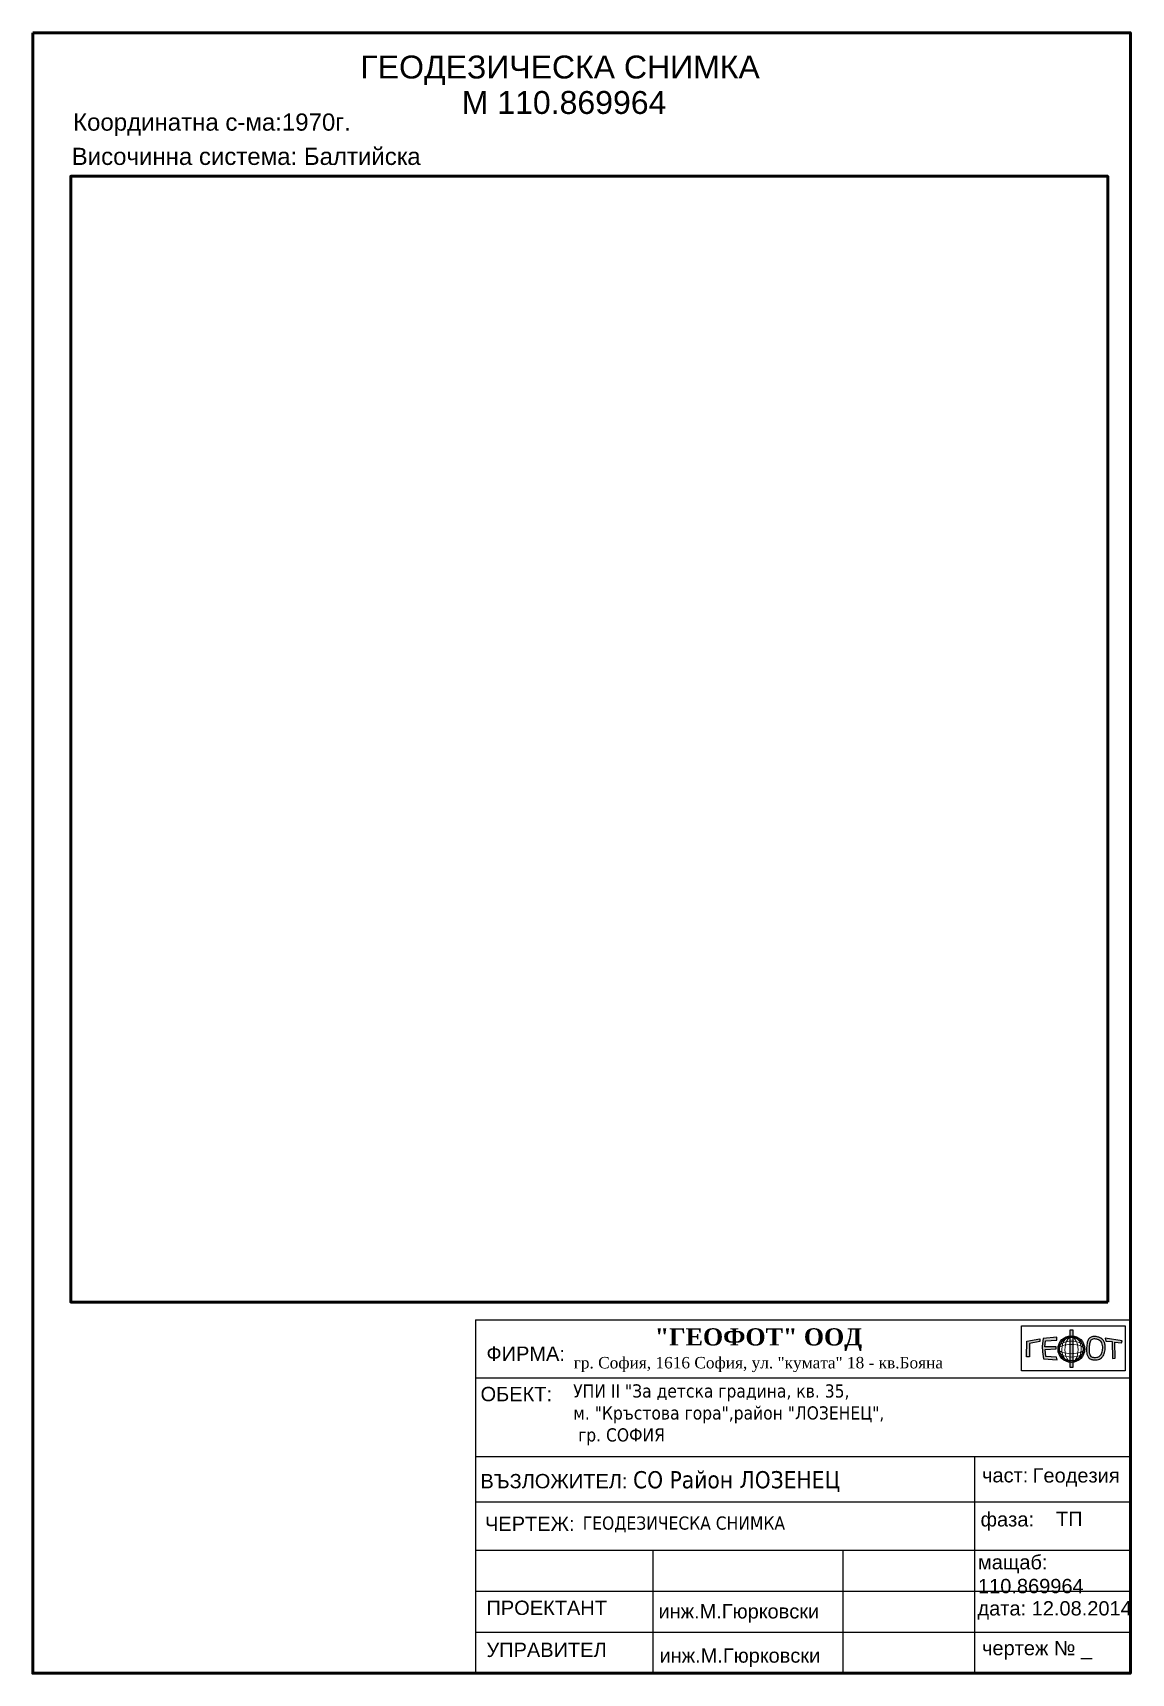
# Paper-space layout 'GEOSN' of a CAD drawing. Header units: metres, sheet in millimetres. Extents: x 8 to 200, y 1 to 287.
import ezdxf

# ---------------------------------------------------------------- set-up
doc = ezdxf.new("R2010")
doc.units = ezdxf.units.M
doc.linetypes.add('LTYPE000', pattern=[0])
for name, color, linetype, lineweight in [('LAYER002', 7, 'Continuous', 25), ('LAYER156', 7, 'Continuous', 50), ('ViK', 7, 'Continuous', 25), ('ViK @ 1 (1)', 7, 'Continuous', 25)]:
    doc.layers.add(name, color=color, linetype=linetype, lineweight=lineweight)
doc.layers.add('TEXT031', color=250, linetype='LTYPE000')
doc.styles.add('2.5mm', font='simplex.shx', dxfattribs={"height": 2.5})
doc.styles.add('2.5mm-R', font='arial.ttf', dxfattribs={"height": 2.5})
doc.styles.add('3mm-R', font='arial.ttf', dxfattribs={"height": 3})
doc.styles.add('4mm-R', font='arial.ttf', dxfattribs={"height": 4})
doc.styles.get("Standard").update_dxf_attribs({"font": 'arial.ttf', "height": 2})

psp = doc.layouts.new('GEOSN')

# ---------------------------------------------------------------- hatches: boundary and pattern name
at = {"layer": 'TEXT031', "transparency": 33554687}
h = psp.add_hatch(color=256, dxfattribs=at)
h.dxf.hatch_style = 1
h.paths.add_polyline_path([(183.7088362991449, 58.95683294000503), (181.411000189149, 58.57720630081769), (181.3920095458266, 55.82491432806876), (181.8667690630641, 55.80593304267552), (181.8667690630641, 58.17859837623712), (183.7088362991449, 58.50128115924474)])
h.paths.add_polyline_path([(186.6713350794848, 59.2795147926214), (184.2975374895718, 59.0327580825093), (184.1076343383279, 57.66610273836579), (184.1456145316001, 56.71703660512742), (184.3165281328943, 55.50223154506114), (186.7093163661298, 55.29343740573552), (186.6143642428901, 55.78695175728228), (184.7153261720773, 55.90083946964171), (184.6013845007506, 57.13462581603255), (186.5194121215131, 57.21055095760551), (186.5194121215131, 57.59017759679284), (184.5823938574281, 57.59017759679284), (184.6773459788051, 58.59618758621093), (186.6333548862126, 58.74803786935684)])
edge = h.paths.add_edge_path()
edge.add_line((189.4719134613511, 60.53853346059498), (188.9786013520893, 60.53853346059498))
edge.add_line((188.9786013520893, 60.53853346059498), (188.9786013520893, 59.50127401134398))
edge.add_arc((189.1885234716965, 57.18670723874114), 2.324066832330243, 82.99608816765328, 95.18232375418648, ccw=False)
edge.add_line((189.4719134613511, 59.4934314864355), (189.4719134613511, 60.53853346059498))
edge = h.paths.add_edge_path()
edge.add_arc((189.1885234716965, 57.18670723874112), 2.324066832330256, 82.99608816765335, 95.18232375418648)
edge.add_line((188.9786013520893, 59.50127401134398), (188.9786013520893, 59.22195540426341))
edge.add_arc((189.2310393878024, 58.10841064539922), 1.141799847551492, 77.82138452332549, 102.77293374459748, ccw=False)
edge.add_line((189.4719134613511, 59.22451394373709), (189.4719134613511, 59.4934314864355))
edge = h.paths.add_edge_path()
edge.add_arc((189.2253228952991, 59.21060781818757), 0.2469823629201062, -182.63337731410888, 3.2276955820307762, ccw=False)
edge.add_line((188.9786013520893, 59.22195540426341), (188.9786013520893, 55.19805125749019))
edge.add_arc((189.2008141822029, 56.36848217016868), 1.191338349596995, 259.2500199289083, 283.1533784238509)
edge.add_line((189.4719134613511, 55.20839930930663), (189.4719134613511, 59.22451394373709))
edge = h.paths.add_edge_path()
edge.add_arc((189.1885234720631, 57.1867072365726), 2.324066834523029, 95.18232375835952, 179.9999999882257)
edge.add_arc((189.188523472573, 57.18670723706215), 2.324066835032852, 180.0000000002946, 264.8176762301599)
edge.add_line((188.9786013520893, 54.8721404618251), (188.9786013520893, 55.19805125749019))
edge.add_arc((189.0884752695167, 57.11844290767459), 1.923532263266932, 178.0122787454858, 266.725430452758, ccw=False)
edge.add_arc((189.2385996633923, 57.16573770349665), 2.072590252516638, 97.20651674446339, 179.4630375437148, ccw=False)
edge.add_line((188.9786013520893, 59.22195540426341), (188.9786013520893, 59.50127401134398))
edge = h.paths.add_edge_path()
edge.add_line((189.4719134613511, 59.4934314864355), (189.4719134613511, 59.22451394373709))
edge.add_arc((188.9969518751302, 57.03017212360544), 2.245155792359212, 4.058447159739103, 77.78682760477972, ccw=False)
edge.add_arc((189.2896818061119, 57.14710173807435), 1.947248182302676, -84.63016283752, 1.234994763300108, ccw=False)
edge.add_line((189.4719134613511, 55.20839930930663), (189.4719134613511, 54.87998298673358))
edge.add_arc((189.188523471861, 57.18670723686358), 2.324066834727649, 277.0039118209995, 360.0000000046007)
edge.add_arc((189.1885234723874, 57.18670723677116), 2.32406683420129, 6.879347412205689e-09, 82.99608819048056)
edge = h.paths.add_edge_path()
edge.add_arc((189.2312146216935, 54.91923305607277), 0.376235369711276, 50.2263716737591, 132.1770266790008)
edge.add_line((188.9786013520893, 55.19805125749019), (188.9786013520893, 54.8721404618251))
edge.add_arc((189.1885234716965, 57.18670723442794), 2.324066832330243, 264.8176762458135, 277.0039118323467)
edge.add_line((189.4719134613511, 54.87998298673358), (189.4719134613511, 55.20839930930663))
edge = h.paths.add_edge_path()
edge.add_arc((189.1885234716965, 57.18670723442794), 2.324066832330242, 264.8176762458135, 277.0039118323467, ccw=False)
edge.add_line((188.9786013520893, 54.8721404618251), (188.9786013520893, 53.98765516771402))
edge.add_line((188.9786013520893, 53.98765516771402), (189.4719134613511, 53.98765516771402))
edge.add_line((189.4719134613511, 53.98765516771402), (189.4719134613511, 54.87998298673358))
edge = h.paths.add_edge_path()
edge.add_arc((191.2838278433712, 57.37993527183554), 3.817138007548642, 358.9044859896673, 367.2949593268845)
edge.add_arc((192.8943541111724, 57.5861044272219), 2.193469143552521, 7.294959482342215, 23.02984702984564)
edge.add_arc((193.6791139704721, 57.91969779455896), 1.340748455695443, 23.02984696874708, 43.19651998738655)
edge.add_arc((193.6842104627035, 57.92448314014966), 1.333757478261151, 43.19651988362691, 59.78904962191966)
edge.add_arc((193.1743990587855, 57.04892438674878), 2.346926170149022, 59.78904972458659, 72.27848639002703)
edge.add_arc((193.2988295827826, 57.4383118888817), 1.938140673684775, 72.27848641987394, 83.54424130067521)
edge.add_arc((193.2504484586809, 57.01074119642934), 2.368439907025414, 83.54424117941467, 93.73236577730984)
edge.add_arc((193.181237045306, 58.07170666346792), 1.305219355122028, 93.73236587215601, 120.571863766303)
edge.add_arc((193.0427325107119, 58.30616774428754), 1.032904271951356, 120.5718638175023, 150.8174752148291)
edge.add_arc((193.4698455198275, 58.0676332774548), 1.522112013532584, 150.817475078421, 168.2262545520715)
edge.add_arc((197.7555968786298, 57.17434254208385), 5.899969143153819, 168.2262545930023, 177.0433088382617)
edge.add_arc((198.6647117238348, 57.1273868974407), 6.810295806685037, 177.0433088540956, 185.1968680118495)
edge.add_arc((193.4710889645072, 56.65501645155163), 1.595235768262192, 185.1968680248286, 202.0905992410115)
edge.add_arc((193.2374773393935, 56.56020125662521), 1.343116128850297, 202.0905993455713, 225.7775883367244)
edge.add_arc((192.9401473484235, 56.25468930471416), 0.9168032434120033, 225.7775881943789, 254.5451314442769)
edge.add_arc((193.267284080638, 57.43792470759647), 2.144428780861431, 254.5451314169676, 261.7995639505172)
edge.add_arc((193.2649479049485, 57.42171368367646), 2.128050288458671, 261.7995640976356, 269.081897398599)
edge.add_arc((193.2721038625434, 57.86825514961605), 2.574649088874185, 269.0818973230201, 279.8413944477809)
edge.add_arc((193.4015092745388, 57.12229133341681), 1.817544224451676, 279.8413943695534, 292.6551259802317)
edge.add_arc((193.6195493804543, 56.59990083835467), 1.251475927230467, 292.6551260470449, 311.830675206432)
edge.add_arc((193.4211817776263, 56.8215240188824), 1.548909180245286, 311.8306752152052, 329.0514722348674)
edge.add_arc((192.8452668126106, 57.16686485808488), 2.220428608221924, 329.0514720758878, 339.6146341993538)
edge.add_arc((192.3135477257711, 57.36445481807334), 2.787673687176027, 339.6146345491566, 349.0392986951491)
edge.add_arc((192.3376705426933, 57.35978299831351), 2.763102643320949, 349.0392984438627, 358.9044860143028)
edge = h.paths.add_edge_path(flags=16)
edge.add_arc((197.7555968799874, 57.17434254831804), 5.465580777415397, 168.2262546598072, 177.0433089050766, ccw=False)
edge.add_arc((193.4698455203582, 58.06763328004189), 1.087723647728896, 150.8174752007984, 168.22625467445, ccw=False)
edge.add_arc((193.0427325108357, 58.30616774339958), 0.5985159074868814, 120.57186382947731, 150.8174752268065, ccw=False)
edge.add_arc((193.181237044065, 58.07170666278499), 0.8708309897868063, 93.73236578438639, 120.5718636785341, ccw=False)
edge.add_arc((193.250448463871, 57.01074120283585), 1.934051535034424, 83.54424132241041, 93.73236592027672, ccw=False)
edge.add_arc((193.2988295749223, 57.43831188524393), 1.5037523131417, 72.27848618775141, 83.544241068556, ccw=False)
edge.add_arc((193.174399062516, 57.04892438092988), 1.912537808155444, 59.7890498859345, 72.27848655138939, ccw=False)
edge.add_arc((193.6842104657604, 57.9244831428251), 0.8993691092658851, 43.19651986776148, 59.789049606063486, ccw=False)
edge.add_arc((193.6791139698578, 57.91969779332975), 0.9063600920493263, 23.02984702381218, 43.196520042455575, ccw=False)
edge.add_arc((192.8943541116524, 57.58610442975835), 1.759080777426052, 7.294959426870605, 23.029846974373015, ccw=False)
edge.add_arc((191.2838278424925, 57.37993527415799), 3.382749642797021, -1.0955140584807737, 7.294959278748877, ccw=False)
edge.add_arc((192.3376705466211, 57.35978299910352), 2.328714273734455, 349.03929841357376, 358.9044859843933, ccw=False)
edge.add_arc((192.313547721739, 57.36445482076063), 2.353285325765021, 339.6146345574496, 349.039298703059, ccw=False)
edge.add_arc((192.8452668148281, 57.16686485274759), 1.786040238157458, 329.0514721732306, 339.6146342966718, ccw=False)
edge.add_arc((193.4211817753675, 56.82152402325087), 1.114520819011142, 311.83067512355683, 329.0514721432446, ccw=False)
edge.add_arc((193.6195493794594, 56.599900839405), 0.817087562681043, 292.65512600653096, 311.83067516590387, ccw=False)
edge.add_arc((193.4015092754792, 57.12229132767759), 1.383155852891123, 279.8413943589846, 292.65512596966437, ccw=False)
edge.add_arc((193.2721038627664, 57.86825514979864), 2.140260723270926, 269.08189732393805, 279.84139444865474, ccw=False)
edge.add_arc((193.2649479062457, 57.42171369071146), 1.693661929724142, 261.7995640921658, 269.0818973865218, ccw=False)
edge.add_arc((193.2672840758188, 57.4379247007806), 1.710040407545232, 254.5451315042258, 261.7995640443716, ccw=False)
edge.add_arc((192.9401473477747, 56.25468930767666), 0.4824148806318889, 225.7775883603521, 254.5451316102615, ccw=False)
edge.add_arc((193.2374773415337, 56.5602012525067), 0.9087277629408974, 202.0905990643345, 225.7775880554732, ccw=False)
edge.add_arc((193.4710889637789, 56.65501645172742), 1.160847401309794, 185.1968680151855, 202.0905992313678, ccw=False)
edge.add_arc((198.6647117187626, 57.12738689361612), 6.375907435044343, 177.0433088191987, 185.1968679769445, ccw=False)
h.paths.add_polyline_path([(196.8076931953069, 58.4009795806038), (197.9379940468457, 58.2715276053774), (198.0675073664274, 58.60104163946983), (195.1240156579402, 59.06000764971998), (195.2064329262462, 58.55396793993589), (196.3249600387749, 58.48335785629627), (196.3720560900506, 55.51773340931561), (196.8430144123372, 55.57657530090239)])

# ---------------------------------------------------------------- linework, layer by layer
at = {"layer": 'LAYER156'}
for points in [[(7.875018859268948, 286.8965277624594), (199.5009136374679, 286.8965277624594), (199.5009136374679, 0.6170707533734685), (7.875018859268948, 0.6170707533734685)], [(195.5421139279697, 65.3830709708376), (14.48869366755639, 65.3830709708376), (14.48869366755639, 261.8759476369468), (195.5421139279697, 261.8759476369468)]]:
    psp.add_lwpolyline(points, close=True, dxfattribs=at)
at = {"layer": 'TEXT031'}
for points in [[(180.4902688271936, 61.25549631311026), (198.5957070223626, 61.25549631311026), (198.5957070223626, 53.3661035199317), (180.4902688271936, 53.3661035199317)], [(188.9786013520893, 60.53853346059498), (189.4719134613511, 60.53853346059498), (189.4719134613511, 53.98765516771402), (188.9786013520893, 53.98765516771402)]]:
    psp.add_lwpolyline(points, close=True, dxfattribs=at)
at = {"layer": 'TEXT031', "flags": 128}
for points in [[(181.3920095458266, 55.82491432806876), (181.411000189149, 58.57720630081769), (183.7088362991449, 58.95683294000503), (183.7088362991449, 58.50128115924474), (181.8667690630641, 58.17859837623712), (181.8667690630641, 55.80593304267552)], [(184.2975374895718, 59.0327580825093), (184.1076343383279, 57.66610273836579), (184.1456145316001, 56.71703660512742), (184.3165281328943, 55.50223154506114), (186.7093163661298, 55.29343740573552), (186.6143642428901, 55.78695175728228), (184.7153261720773, 55.90083946964171), (184.6013845007506, 57.13462581603255), (186.5194121215131, 57.21055095760551), (186.5194121215131, 57.59017759679284), (184.5823938574281, 57.59017759679284), (184.6773459788051, 58.59618758621093), (186.6333548862126, 58.74803786935684), (186.6713350794848, 59.2795147926214)], [(196.3720560900506, 55.51773340931561), (196.8430144123372, 55.57657530090239), (196.8076931953069, 58.4009795806038), (197.9379940468457, 58.2715276053774), (198.0675073664274, 58.60104163946983), (195.1240156579402, 59.06000764971998), (195.2064329262462, 58.55396793993589), (196.3249600387749, 58.48335785629627)]]:
    psp.add_lwpolyline(points, close=True, dxfattribs=at)
for points in [[(193.0962724711385, 59.37415765529897, 0.1176477253143058), (192.5173781130102, 59.19548995351818, 0.1327429085392966), (192.1409339166817, 58.80980504515048, 0.07610656328156867), (191.9797572333005, 58.3782164065766, 0.03849064819766795), (191.8634817197558, 57.47866941361156, 0.03559163058644731), (191.8824106499192, 56.51052296, 0.07384660707737216), (191.9929589002963, 56.05509256503012, 0.1037235769180512), (192.3007270738121, 55.59767339962002, 0.1261855016130094), (192.6958383086708, 55.37103706529763, 0.03166400911905793), (192.9614103369054, 55.31542239921566, 0.03178587171095604), (193.2308496709552, 55.29393659463551, 0.04698168418658897), (193.7121664423134, 55.3314928712922, 0.05596878274778388), (194.1015971254196, 55.44498873433497, 0.08386490792564107), (194.4541980854806, 55.66740229377922, 0.07528163547004386), (194.7495722069975, 56.02496986767676, 0.04612315456225057), (194.9266321740683, 56.39341709880557, 0.04114605155702782), (195.0503681867954, 56.8344186397868, 0.04307160645390776), (195.1002681243804, 57.30695479387816, 0.03662671165327167), (195.070068475568, 57.86462532101598, 0.06876447781650731), (194.9130063641455, 58.44421279175606, 0.08822152507326951), (194.6565332755085, 58.83744390519735, 0.07252532820474071), (194.3553373764839, 59.07708787570175, 0.05454945806431295), (193.8887816711899, 59.2844824672344, 0.04919575954751795), (193.5167463428911, 59.36416275451359, 0.04448338574306385)], [(193.1245494212594, 58.94069062477377, 0.1176477253143048), (192.7383161455032, 58.8214850903156, 0.1327429085392953), (192.520185728335, 58.59800014669474, 0.07610656328156826), (192.4050064988073, 58.28958055308487, 0.03849064819766818), (192.2972918327537, 57.45626318572488, 0.03559163058644716), (192.315013398194, 56.54986905144926, 0.07384660707737434), (192.3954589672026, 56.21845397098389, 0.1037235769180521), (192.6036892726656, 55.90897254391041, 0.1261855016130101), (192.8115937940415, 55.78971823236373, 0.03166400911905781), (193.0233699574705, 55.74536920736011, 0.03178587171095549), (193.2378099754092, 55.7282691935676, 0.04698168418658844), (193.6379201829072, 55.7594890690076, 0.05596878274778126), (193.9342779393878, 55.84585971409854, 0.08386490792563914), (194.1644908047851, 55.99107333669838, 0.07528163547004053), (194.3770278680709, 56.24836182712045, 0.04612315456224968), (194.5194491210964, 56.54472874408987, 0.0411460515570291), (194.6239040091273, 56.91701136088398, 0.0430716064539092), (194.6659591596213, 57.31525993464913, 0.03662671165327098), (194.6391962159064, 57.80946783932325, 0.06876447781650927), (194.513238237017, 58.27427546238926, 0.08822152507327026), (194.3398597247538, 58.54010384088781, 0.0725253282047395), (194.1367596171435, 58.70169872442659, 0.05454945806431202), (193.7565578713652, 58.87070702134099, 0.04919575954751666), (193.4679054569092, 58.93252885925051, 0.0444833857430636)]]:
    psp.add_lwpolyline(points, format="xyb", close=True, dxfattribs=at)
at = {"layer": 'TEXT031'}
for centre, radius in [((189.1885234720644, 57.1867072370502), 2.324066834359516), ((189.1874218083191, 57.18273338909354), 2.078646315504837)]:
    psp.add_circle(centre, radius, dxfattribs=at)
at = {"layer": 'TEXT031', "lineweight": 20}
for centre, major_axis, ratio in [((189.2300468844566, 57.18279485843239), (2.372456932311852, 0), 0.5857852453323146), ((189.2014799901488, 57.18103279612122), (2.238723530359276, 0), 0.3586603541678958), ((189.2194821694138, 57.1439116752809), (0.03253137431634968, 2.30855262121997), 0.7354689928577478), ((189.2194821694138, 57.07888235590515), (-0.03253016967371875, 2.211007105383048), 0.514807644361129)]:
    psp.add_ellipse(centre, major_axis=major_axis, ratio=ratio, dxfattribs=at)
at = {"layer": 'ViK', "linetype": 'Continuous'}
for p, q in [((85.14402496513094, 62.27945397539463), (85.14402496513094, 13.96973866342034)), ((85.14402496513094, 62.27945397539463), (199.5009136374679, 62.27945397539463)), ((199.5009136393305, 13.96973866528299), (199.5009136374679, 62.27945397539463)), ((85.14402496513094, 52.14483788820382), (199.5009136374679, 52.14483788820382)), ((85.14402496513094, 38.40571572190549), (199.5009136374679, 38.40571572190549)), ((172.3586520783242, 13.96973866342034), (172.3586520801869, 38.2977267105731)), ((85.14402496513094, 30.51707075281467), (199.5009136374679, 30.51707075281467)), ((85.14402496513094, 22.06707075309407), (199.5009136393305, 22.06707075309407)), ((116.1539399016287, 22.06707075309407), (116.1539399016287, 7.767070753280336)), ((149.3825018375751, 7.767070751417691), (149.3825018375751, 22.06707075309407)), ((85.14402496513094, 14.9170707531872), (199.5009136393305, 14.9170707531872)), ((116.1539399016287, 14.9170707531872), (116.1539399016287, 0.6170707533734685)), ((149.3825018375751, 0.6170707515108234), (149.3825018375751, 14.9170707531872)), ((85.14402496513094, 14.02266888345059), (85.14402496513094, 0.6170707533734685)), ((172.3586520783242, 0.6170707515108234), (172.3586520783242, 14.02266888251927)), ((199.5009136374679, 0.6170707533734685), (199.5009136393305, 14.02266888345059)), ((85.14402496513094, 7.767070752814675), (199.5009136374679, 7.767070752814675)), ((85.14402496513094, 0.6170707533734685), (199.5009136374679, 0.6170707533734685))]:
    psp.add_line(p, q, dxfattribs=at)

# ---------------------------------------------------------------- texts
at = {"color": 7, "insert": (102.2163165448546, 51.02504490905028), "char_height": 2.3003136, "width": 73.57335798166288, "attachment_point": 1, "style": '2.5mm'}
psp.add_mtext('{\\fTahoma|b0|i0|c204|p34;УПИ\\fTahoma|b0|i0|c0|p34; II \\fTahoma|b0|i0|c204|p34;"За детска градина\\fTahoma|b0|i0|c0|p34;, \\fTahoma|b0|i0|c204|p34;кв\\fTahoma|b0|i0|c0|p34;. 35, \\fTahoma|b0|i0|c204|p34;\\Pм. "Кръстова гора"\\fTahoma|b0|i0|c0|p34;,\\fTahoma|b0|i0|c204|p34;район "ЛОЗЕНЕЦ"\\fTahoma|b0|i0|c0|p34;,\\fTahoma|b0|i0|c204|p34;\\P\\fTahoma|b0|i0|c0|p34; \\fTahoma|b0|i0|c204|p34;гр\\fTahoma|b0|i0|c0|p34;. \\fTahoma|b0|i0|c204|p34;СОФИЯ}', dxfattribs=at)
at = {"linetype": 'Continuous', "insert": (103.8917355527733, 27.9681115559016), "char_height": 2.3003136, "width": 81.32959864107735, "attachment_point": 1}
psp.add_mtext('{\\fTahoma|b0|i0|c204|p32;ГЕОДЕЗИЧЕСКА СНИМКА}', dxfattribs=at)
at = {"layer": 'LAYER002'}
for s, width, heights, insert, char_height, attachment_point, style in [('ГЕОДЕЗИЧЕСКА СНИМКА', 169.2962888569266, [14.13888830368637], (99.93478490326982, 280.3442551348554), 4, 5, '4mm-R'), (' М 110.869964', 169.2962888569266, [14.13888830368637], (99.85392587625529, 274.7089685060472), 4, 5, '4mm-R'), ('Координатна с-ма:1970г.', 50.82597832319867, [0], (14.90947727236311, 270.864531266634), 3, 4, '3mm-R'), ('Височинна система: Балтийска', 62.75938683093374, [0], (14.67205706796175, 265.3147806473058), 3, 4, '3mm-R')]:
    psp.add_mtext_dynamic_manual_height_columns(s, width=width, gutter_width=15, heights=heights, dxfattribs=dict(at, insert=insert, char_height=char_height, attachment_point=attachment_point, style=style))
at = {"layer": 'ViK @ 1 (1)', "insert": (134.556389498302, 60.81047831966009), "char_height": 3, "width": 71.9889793405598, "attachment_point": 2, "style": '3mm-R'}
psp.add_mtext('{\\fTimes New Roman|b1|i0|c204|p18;"ГЕОФОТ" ООД\\fTimes New Roman|b1|i0|c0|p18;\\P\\fTimes New Roman|b0|i0|c204|p18;\\H0.66667x;гр. София, 1616 София, ул. "кумата" 18 - кв.Бояна}', dxfattribs=at)
at = {"layer": 'ViK @ 1 (1)', "linetype": 'Continuous', "char_height": 2.5, "attachment_point": 1, "style": '2.5mm-R'}
for s, insert, width in [('ФИРМА:                          ', (87.0750402368244, 57.62611791609254), 31.3577427752316), ('ОБЕКТ:', (86.04892236996557, 50.58239867469695), 10.53770882450044), ('ВЪЗЛОЖИТЕЛ: {\\fTahoma|b0|i0|c204|p32;\\H1.2x;СО Район ЛОЗЕНЕЦ}', (86.02580108750726, 35.88258443983671), 87.61318033002317), ('част:', (173.6001575633522, 36.41712515453276), 8.387216391041875), ('Геодезия', (182.4317911895942, 36.38610077394571), 6.791175602003932), ('фаза:', (173.3439856104192, 28.72071214976188), 9.917489975690842), ('ТП', (186.5170829545345, 28.81622297993329), 5.156979482620955), ('ЧЕРТЕЖ:', (86.82340714661223, 27.94685525805005), 13.00856637395918), ('мащаб: 110.869964', (172.8964428051945, 21.24171606103357), 27.67193228192627), ('ПРОЕКТАНТ', (87.08228585008646, 13.27814165434268), 19.26021905615926), ('инж.М.Гюрковски', (117.1060856829968, 12.66765978956994), 31.94165021144727), ('дата: 12.08.2014', (172.8068207103752, 13.18820461904033), 28.01546952740455), ('УПРАВИТЕЛ', (87.08228585008646, 5.94539136464175), 17.22774448618293), ('чертеж № _', (173.6001575633522, 6.255348962046469), 23.79010484740138), ('инж.М.Гюрковски', (117.2898729283002, 4.952916502267385), 28.3329060729593)]:
    psp.add_mtext(s, dxfattribs=dict(at, insert=insert, width=width))

# ---------------------------------------------------------------- viewports
at = {"layer": 'LAYER002', "view_target_point": (37643.7728603218, 30803.82042931486)}
psp.add_viewport(center=(105.015403797763, 163.6295093038922), size=(181.0534202604133, 196.4928766661092), view_center_point=(7989533.601391666, 3979096.46707852), view_height=1.772282318503861, dxfattribs=at)

doc.saveas('drawing.dxf')
